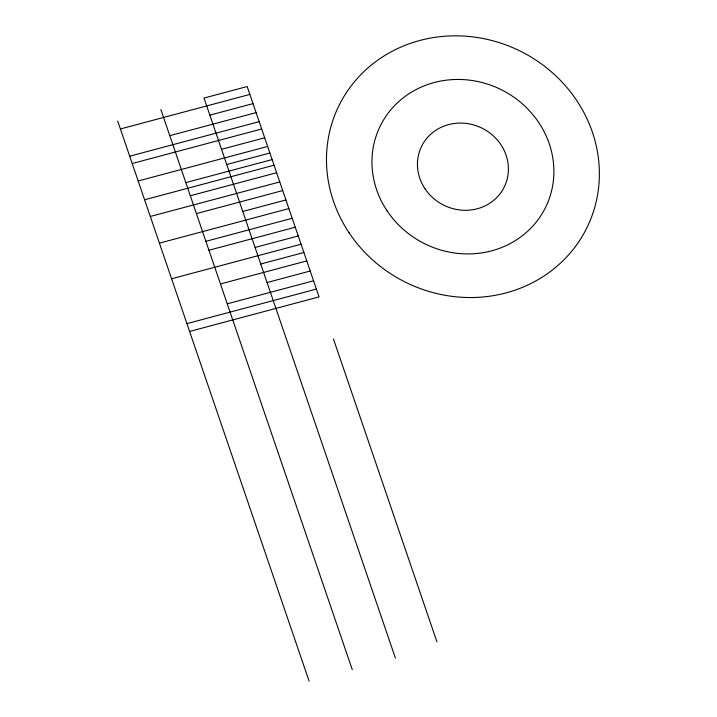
<?xml version="1.0" encoding="UTF-8"?>
<svg xmlns="http://www.w3.org/2000/svg" width="717" height="717" viewBox="0 0 717 717"><rect width="100%" height="100%" fill="white"/><g stroke="black" fill="none" stroke-linecap="round" stroke-linejoin="round"><path stroke-width="1.08" d="M120.402 128.97L249.866 94.42M209.857 115.141L253.011 103.624M169.786 135.665L256.086 112.632M129.705 156.198L259.169 121.648M132.215 163.521L261.669 128.97M221.535 149.315L264.69 137.798M138.184 180.98L267.638 146.438M226.733 164.525L269.888 153.008M185.828 182.611L272.137 159.577M144.601 199.765L274.055 165.215M190.319 195.759L276.628 172.725M150.31 216.471L279.773 181.93M196.413 213.594L282.722 190.561M242.776 211.47L285.931 199.953M159.425 243.135L288.879 208.593M205.887 241.315L292.195 218.282M208.943 250.251L295.252 227.226M255.082 247.464L298.236 235.947M171.596 278.77L301.059 244.219M260.728 264.008L303.883 252.492M220.46 283.95L306.768 260.916M267.065 282.534L310.219 271.017M227.253 303.838L313.562 280.804M186.931 323.627L316.385 289.076M189.602 331.442L319.056 296.892L247.168 86.533L204.013 98.05L395.417 658.116M333.441 338.971L436.958 641.885M160.859 109.567L352.262 669.633M117.705 121.083L309.108 681.15M349.036 232.72A138.202 129.024 26.2 0 0 584.964 231.51A138.202 129.024 26.2 0 0 454.766 35.832A138.202 129.024 26.2 0 0 349.036 232.72M386.992 210.708A92.135 86.013 26.2 0 0 544.284 209.902A92.135 86.013 26.2 0 0 457.482 79.453A92.135 86.013 26.2 0 0 386.992 210.708M424.957 188.696A46.067 43.011 26.2 0 0 503.603 188.293A46.067 43.011 26.2 0 0 460.197 123.064A46.067 43.011 26.2 0 0 424.957 188.696"/></g></svg>
